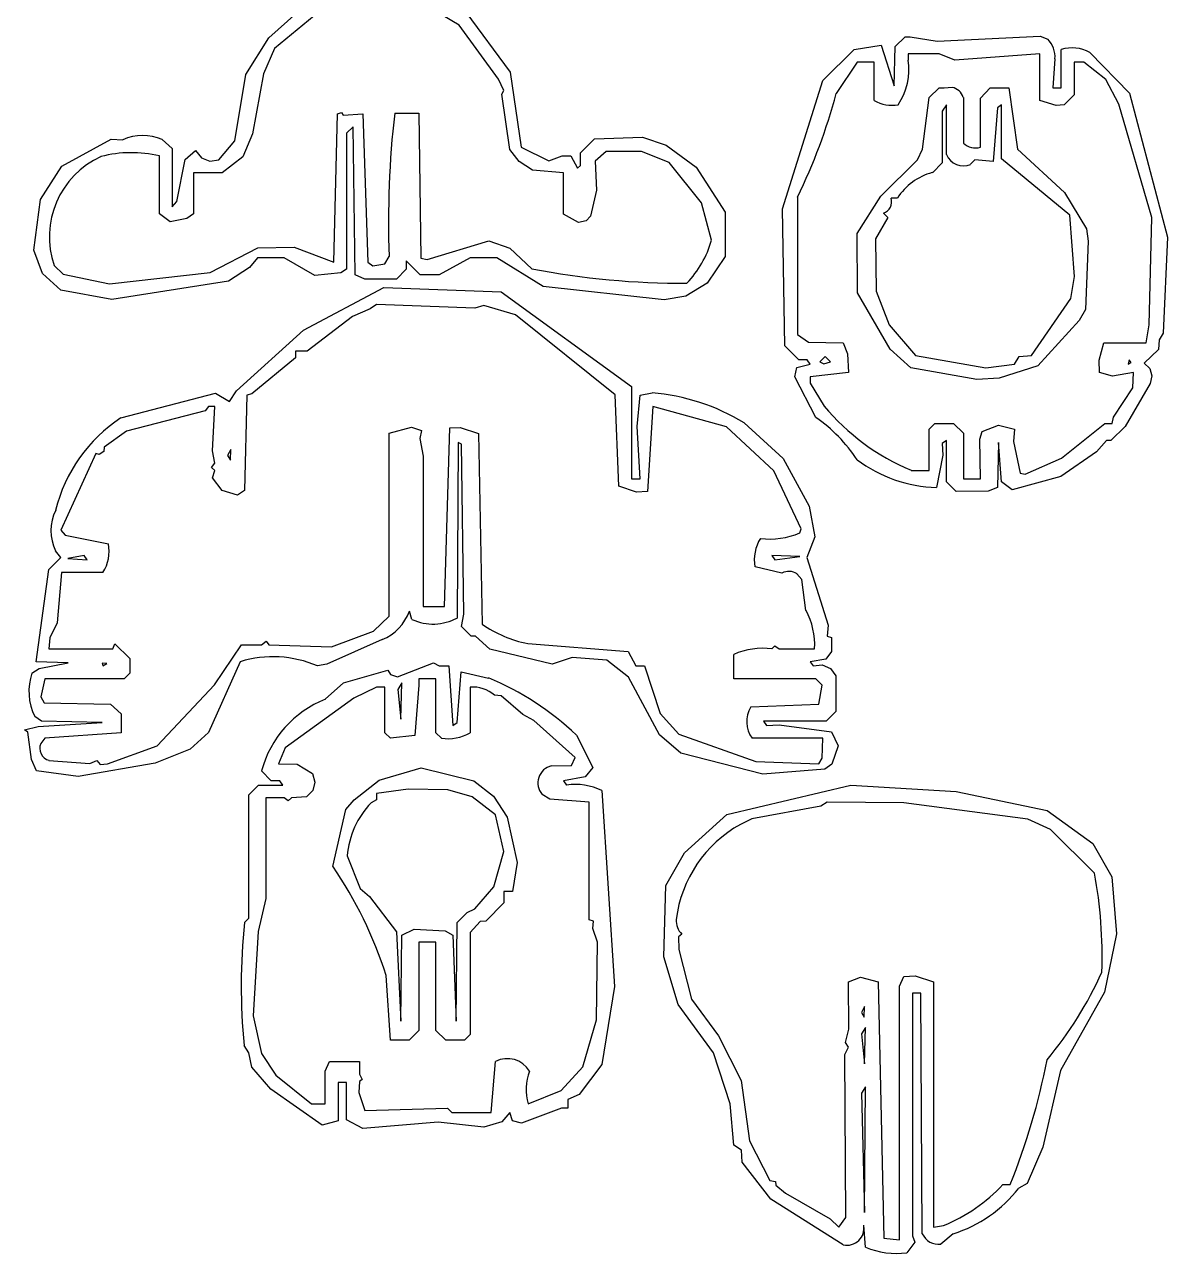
# Model space of a CAD drawing. Header units: millimetres. Extents: x 1.7 to 41.6, y 1.6 to 35.8.
# Drawn here: x 1.66 to 13.05, y 4.82 to 17.06 of the extents above; entities that cross this region are included whole.
import ezdxf

# ---------------------------------------------------------------- set-up
doc = ezdxf.new("R2010")
doc.units = ezdxf.units.MM
doc.linetypes.add('Continuous2', pattern=[0])
doc.layers.add('Unnamed Level 1', color=1, linetype='Continuous')

msp = doc.modelspace()

# ---------------------------------------------------------------- linework, layer by layer
at = {"layer": 'Unnamed Level 1', "color": 1, "linetype": 'Continuous2', "lineweight": -3}
for p, q in [((4.098, 16.931), (4.53, 17.323)), ((4.605, 17.198), (4.152, 16.826)), ((5.992, 17.058), (5.666, 17.25)), ((6.058, 17.189), (6.501, 16.59)), ((6.383, 16.52), (5.992, 17.058)), ((3.867, 16.567), (4.098, 16.931)), ((10.335, 16.846), (10.433, 16.943)), ((10.433, 16.943), (10.484, 16.943)), ((10.484, 16.943), (10.753, 16.9)), ((10.753, 16.9), (11.779, 16.95)), ((11.779, 16.95), (11.853, 16.917)), ((4.152, 16.826), (4.044, 16.573)), ((9.615, 16.507), (9.924, 16.816)), ((9.924, 16.816), (10.196, 16.859)), ((10.196, 16.859), (10.325, 16.454)), ((10.325, 16.454), (10.335, 16.846)), ((10.771, 16.774), (10.463, 16.774)), ((10.463, 16.774), (10.463, 16.71)), ((10.929, 16.709), (10.771, 16.774)), ((11.776, 16.774), (10.929, 16.709)), ((11.776, 16.308), (11.776, 16.774)), ((11.987, 16.435), (11.987, 16.816)), ((12.272, 16.787), (12.666, 16.381)), ((9.954, 16.689), (9.747, 16.377)), ((10.124, 16.689), (9.954, 16.689)), ((10.124, 16.308), (10.124, 16.689)), ((11.925, 16.723), (11.903, 16.435)), ((12.212, 16.689), (12.115, 16.689)), ((12.115, 16.689), (12.115, 16.363)), ((12.432, 16.516), (12.212, 16.689)), ((3.759, 15.905), (3.867, 16.567)), ((4.044, 16.573), (3.935, 15.974)), ((6.501, 16.59), (6.608, 15.842)), ((6.438, 16.408), (6.383, 16.52)), ((6.417, 16.371), (6.438, 16.408)), ((9.211, 15.23), (9.615, 16.507)), ((10.674, 16.338), (10.771, 16.435)), ((10.771, 16.435), (10.823, 16.435)), ((10.823, 16.435), (10.901, 16.439)), ((11.184, 16.33), (11.28, 16.435)), ((11.28, 16.435), (11.467, 16.435)), ((11.467, 16.435), (11.551, 15.823)), ((11.903, 16.435), (11.987, 16.435)), ((12.562, 16.272), (12.432, 16.516)), ((6.498, 15.818), (6.417, 16.371)), ((10.607, 15.823), (10.674, 16.338)), ((11.013, 16.338), (11.013, 15.884)), ((11.183, 15.842), (11.184, 16.33)), ((11.937, 16.257), (11.776, 16.308)), ((12.115, 16.363), (12.017, 16.266)), ((12.666, 16.381), (13.045, 14.945)), ((4.744, 14.698), (4.779, 16.175)), ((4.779, 16.175), (4.819, 16.188)), ((4.819, 16.188), (4.835, 16.162)), ((4.835, 16.162), (5.034, 16.175)), ((5.034, 16.175), (5.083, 14.698)), ((5.35, 16.181), (5.591, 16.181)), ((5.591, 16.181), (5.609, 14.738)), ((10.844, 16.266), (10.801, 16.202)), ((10.801, 16.202), (10.801, 15.685)), ((10.844, 15.77), (10.844, 16.266)), ((11.352, 16.236), (11.31, 15.7)), ((11.394, 16.266), (11.352, 16.236)), ((11.394, 15.727), (11.394, 16.266)), ((12.017, 16.266), (11.937, 16.257)), ((12.889, 15.141), (12.562, 16.272)), ((4.935, 16.045), (4.871, 15.982)), ((4.956, 14.571), (4.935, 16.045)), ((2.034, 15.652), (2.525, 15.922)), ((2.525, 15.922), (2.641, 15.916)), ((3.034, 15.92), (3.135, 15.83)), ((3.935, 15.974), (3.838, 15.747)), ((4.871, 15.982), (4.871, 14.626)), ((7.201, 15.787), (7.34, 15.927)), ((7.34, 15.927), (7.816, 15.942)), ((7.816, 15.942), (8.053, 15.864)), ((3.135, 15.83), (3.135, 15.249)), ((3.263, 15.72), (3.367, 15.808)), ((3.367, 15.808), (3.425, 15.736)), ((3.6, 15.715), (3.759, 15.905)), ((6.59, 15.699), (6.498, 15.818)), ((6.608, 15.842), (6.886, 15.705)), ((7.455, 15.799), (7.346, 15.703)), ((7.806, 15.8), (7.455, 15.799)), ((8.084, 15.689), (7.806, 15.8)), ((8.053, 15.864), (8.352, 15.642)), ((10.555, 15.716), (10.607, 15.823)), ((11.551, 15.823), (12.02, 15.391)), ((3.007, 15.177), (3.007, 15.757)), ((3.18, 15.302), (3.263, 15.72)), ((3.425, 15.736), (3.51, 15.702)), ((3.51, 15.702), (3.6, 15.715)), ((3.838, 15.747), (3.63, 15.588)), ((6.721, 15.613), (6.59, 15.699)), ((6.886, 15.705), (7.019, 15.757)), ((7.019, 15.757), (7.104, 15.757)), ((7.104, 15.757), (7.169, 15.635)), ((7.201, 15.66), (7.201, 15.787)), ((7.346, 15.703), (7.358, 15.413)), ((8.406, 15.288), (8.084, 15.689)), ((10.19, 15.353), (10.555, 15.716)), ((10.801, 15.685), (10.704, 15.588)), ((10.844, 15.77), (10.844, 15.77)), ((11.126, 15.717), (11.085, 15.672)), ((11.31, 15.7), (11.126, 15.717)), ((12.072, 15.164), (11.394, 15.727)), ((1.823, 15.323), (2.034, 15.652)), ((3.63, 15.588), (3.346, 15.588)), ((3.346, 15.588), (3.346, 15.177)), ((7.031, 15.588), (6.721, 15.613)), ((7.031, 15.176), (7.031, 15.588)), ((7.169, 15.635), (7.201, 15.66)), ((8.352, 15.642), (8.641, 15.194)), ((1.757, 14.817), (1.823, 15.323)), ((7.358, 15.413), (7.3, 15.154)), ((9.361, 15.346), (9.361, 13.978)), ((9.954, 14.982), (10.19, 15.353)), ((10.357, 15.334), (10.293, 15.334)), ((12.02, 15.391), (12.238, 15.03)), ((3.135, 15.249), (3.18, 15.302)), ((8.506, 14.915), (8.406, 15.288)), ((8.641, 15.194), (8.641, 14.753)), ((9.234, 13.864), (9.211, 15.23)), ((10.217, 15.185), (10.26, 15.143)), ((3.113, 15.099), (3.007, 15.177)), ((3.279, 15.131), (3.113, 15.099)), ((3.346, 15.177), (3.279, 15.131)), ((7.18, 15.092), (7.031, 15.176)), ((7.256, 15.109), (7.18, 15.092)), ((7.3, 15.154), (7.256, 15.109)), ((10.26, 15.143), (10.138, 14.928)), ((12.12, 14.555), (12.072, 15.164)), ((12.862, 14.074), (12.889, 15.141)), ((9.96, 14.39), (9.954, 14.982)), ((12.238, 15.03), (12.255, 14.906)), ((13.045, 14.945), (13.004, 13.991)), ((1.842, 14.584), (1.757, 14.817)), ((3.511, 14.594), (3.988, 14.839)), ((3.988, 14.839), (4.349, 14.846)), ((4.349, 14.846), (4.744, 14.698)), ((5.672, 14.722), (6.286, 14.908)), ((6.286, 14.908), (6.496, 14.837)), ((6.496, 14.837), (6.716, 14.63)), ((10.138, 14.928), (10.144, 14.409)), ((12.255, 14.906), (12.228, 14.224)), ((3.982, 14.741), (3.904, 14.644)), ((4.248, 14.741), (3.982, 14.741)), ((4.554, 14.563), (4.248, 14.741)), ((5.083, 14.698), (5.133, 14.661)), ((5.252, 14.679), (5.295, 14.753)), ((5.604, 14.571), (5.464, 14.711)), ((5.464, 14.711), (5.464, 14.626)), ((5.609, 14.738), (5.672, 14.722)), ((6.1, 14.741), (5.791, 14.571)), ((6.366, 14.741), (6.1, 14.741)), ((6.827, 14.456), (6.366, 14.741)), ((8.641, 14.753), (8.461, 14.488)), ((2.024, 14.417), (1.842, 14.584)), ((1.959, 14.663), (2.048, 14.578)), ((2.048, 14.578), (2.51, 14.482)), ((2.51, 14.482), (3.511, 14.594)), ((3.904, 14.644), (3.696, 14.509)), ((4.814, 14.592), (4.554, 14.563)), ((4.871, 14.626), (4.814, 14.592)), ((5.053, 14.529), (4.956, 14.571)), ((5.133, 14.661), (5.252, 14.679)), ((5.464, 14.626), (5.367, 14.529)), ((5.791, 14.571), (5.604, 14.571)), ((3.696, 14.509), (2.534, 14.326)), ((5.367, 14.529), (5.053, 14.529)), ((8.035, 14.322), (6.827, 14.456)), ((8.461, 14.488), (8.249, 14.357)), ((12.082, 14.335), (12.12, 14.555)), ((2.534, 14.326), (2.024, 14.417)), ((4.442, 14.018), (5.24, 14.444)), ((5.24, 14.444), (6.409, 14.402)), ((6.409, 14.402), (7.709, 13.458)), ((8.249, 14.357), (8.035, 14.322)), ((10.285, 13.829), (9.96, 14.39)), ((10.144, 14.409), (10.274, 14.074)), ((11.691, 13.766), (12.082, 14.335)), ((5.104, 14.232), (4.928, 14.156)), ((5.168, 14.275), (5.104, 14.232)), ((6.148, 14.238), (5.168, 14.275)), ((6.239, 14.265), (6.148, 14.238)), ((6.552, 14.174), (6.239, 14.265)), ((12.228, 14.224), (12.165, 14.116)), ((4.928, 14.156), (4.478, 13.809)), ((7.547, 13.374), (6.552, 14.174)), ((12.165, 14.116), (11.756, 13.665)), ((3.774, 13.414), (4.442, 14.018)), ((9.361, 13.978), (9.47, 13.9)), ((10.274, 14.074), (10.535, 13.766)), ((12.835, 13.894), (12.862, 14.074)), ((13.004, 13.991), (12.962, 13.923)), ((9.374, 13.724), (9.234, 13.864)), ((9.47, 13.9), (9.815, 13.894)), ((9.815, 13.894), (9.86, 13.785)), ((12.366, 13.722), (12.411, 13.893)), ((12.411, 13.893), (12.835, 13.894)), ((12.962, 13.923), (12.955, 13.828)), ((4.363, 13.745), (3.927, 13.385)), ((4.478, 13.809), (4.363, 13.809)), ((4.363, 13.809), (4.363, 13.745)), ((9.458, 13.724), (9.374, 13.724)), ((9.488, 13.682), (9.458, 13.724)), ((9.637, 13.758), (9.582, 13.703)), ((9.691, 13.703), (9.637, 13.758)), ((9.86, 13.785), (9.87, 13.597)), ((10.491, 13.645), (10.285, 13.829)), ((10.535, 13.766), (11.237, 13.644)), ((11.521, 13.682), (11.569, 13.758)), ((11.569, 13.758), (11.691, 13.766)), ((12.369, 13.597), (12.366, 13.722)), ((12.665, 13.725), (12.653, 13.682)), ((12.683, 13.696), (12.665, 13.725)), ((12.955, 13.828), (12.812, 13.691)), ((9.335, 13.556), (9.356, 13.648)), ((9.356, 13.648), (9.488, 13.682)), ((9.87, 13.597), (9.488, 13.555)), ((9.582, 13.703), (9.623, 13.685)), ((9.623, 13.685), (9.691, 13.703)), ((11.146, 13.528), (10.491, 13.645)), ((11.237, 13.644), (11.521, 13.682)), ((11.756, 13.665), (11.37, 13.541)), ((12.499, 13.562), (12.369, 13.597)), ((12.708, 13.597), (12.499, 13.562)), ((12.653, 13.682), (12.683, 13.696)), ((12.699, 13.444), (12.708, 13.597)), ((12.812, 13.691), (12.869, 13.637)), ((12.869, 13.637), (12.891, 13.563)), ((9.545, 13.149), (9.335, 13.556)), ((9.488, 13.555), (9.488, 13.492)), ((9.488, 13.492), (9.626, 13.263)), ((11.37, 13.541), (11.146, 13.528)), ((12.873, 13.487), (12.623, 13.059)), ((12.891, 13.563), (12.873, 13.487)), ((2.623, 13.146), (3.566, 13.391)), ((3.566, 13.391), (3.706, 13.309)), ((3.706, 13.309), (3.774, 13.414)), ((3.877, 13.372), (3.855, 12.423)), ((3.927, 13.385), (3.877, 13.372)), ((7.582, 12.466), (7.547, 13.374)), ((7.709, 13.458), (7.709, 12.538)), ((7.763, 13.061), (7.794, 13.373)), ((7.794, 13.373), (7.913, 13.396)), ((12.509, 13.154), (12.699, 13.444)), ((3.495, 13.258), (3.461, 13.216)), ((3.558, 13.258), (3.495, 13.258)), ((3.535, 12.818), (3.558, 13.258)), ((7.921, 13.258), (7.866, 12.411)), ((8.653, 13.057), (7.921, 13.258)), ((3.461, 13.216), (2.678, 13.013)), ((12.496, 13.089), (12.509, 13.154)), ((2.678, 13.013), (2.457, 12.855)), ((5.295, 12.992), (5.517, 13.052)), ((5.295, 11.17), (5.295, 12.992)), ((5.517, 13.052), (5.617, 13.021)), ((5.617, 13.021), (5.599, 12.94)), ((5.845, 11.267), (5.9, 13.046)), ((5.9, 13.046), (6.003, 13.051)), ((6.003, 13.051), (6.184, 12.991)), ((6.184, 12.991), (6.22, 11.092)), ((7.794, 12.538), (7.763, 13.061)), ((9.126, 12.619), (8.653, 13.057)), ((8.831, 13.096), (9.22, 12.742)), ((10.674, 13.034), (10.729, 13.089)), ((10.674, 12.623), (10.674, 13.034)), ((10.729, 13.089), (10.916, 13.089)), ((10.916, 13.089), (11.013, 12.992)), ((11.013, 12.992), (11.013, 12.538)), ((11.176, 12.933), (11.199, 13.009)), ((11.199, 13.009), (11.363, 13.072)), ((11.363, 13.072), (11.521, 13.034)), ((11.521, 13.034), (11.513, 12.909)), ((11.991, 12.744), (12.423, 13.089)), ((12.423, 13.089), (12.496, 13.089)), ((12.623, 13.059), (12.483, 12.919)), ((2.457, 12.855), (2.453, 12.812)), ((5.599, 12.94), (5.634, 12.763)), ((5.983, 12.9), (5.973, 11.152)), ((6.014, 12.883), (5.983, 12.9)), ((6.039, 11.191), (6.014, 12.883)), ((10.844, 12.919), (10.801, 12.889)), ((10.801, 12.889), (10.808, 12.773)), ((10.844, 12.508), (10.844, 12.919)), ((11.183, 12.538), (11.176, 12.933)), ((11.363, 12.9), (11.352, 12.453)), ((11.394, 12.508), (11.363, 12.9)), ((11.513, 12.909), (11.579, 12.595)), ((12.44, 12.921), (12.34, 12.808)), ((12.483, 12.919), (12.44, 12.921)), ((2.372, 12.792), (2.025, 12.027)), ((2.406, 12.782), (2.372, 12.792)), ((2.453, 12.812), (2.406, 12.782)), ((3.558, 12.695), (3.535, 12.818)), ((3.717, 12.83), (3.685, 12.771)), ((3.685, 12.771), (3.713, 12.726)), ((3.713, 12.726), (3.717, 12.83)), ((5.634, 12.763), (5.634, 11.267)), ((9.22, 12.742), (9.477, 12.266)), ((10.808, 12.773), (10.747, 12.453)), ((11.627, 12.584), (11.991, 12.744)), ((12.34, 12.808), (11.985, 12.563)), ((3.526, 12.653), (3.558, 12.695)), ((3.558, 12.623), (3.526, 12.653)), ((3.535, 12.548), (3.558, 12.623)), ((9.397, 12.04), (9.126, 12.619)), ((10.492, 12.623), (10.674, 12.623)), ((3.633, 12.422), (3.535, 12.548)), ((7.709, 12.538), (7.794, 12.538)), ((10.941, 12.411), (10.844, 12.508)), ((11.013, 12.538), (11.183, 12.538)), ((11.5, 12.43), (11.394, 12.508)), ((11.985, 12.563), (11.5, 12.43)), ((11.579, 12.595), (11.627, 12.584)), ((3.784, 12.376), (3.633, 12.422)), ((3.855, 12.423), (3.784, 12.376)), ((7.758, 12.407), (7.582, 12.466)), ((7.866, 12.411), (7.758, 12.407)), ((11.261, 12.417), (10.941, 12.411)), ((11.352, 12.453), (11.261, 12.417)), ((9.477, 12.266), (9.533, 11.961)), ((2.025, 12.027), (2.069, 11.977)), ((9.385, 11.999), (9.397, 12.04)), ((2.069, 11.977), (2.499, 11.89)), ((9.533, 11.961), (9.455, 11.754)), ((1.906, 11.636), (2.024, 11.754)), ((2.024, 11.754), (1.972, 11.821)), ((2.257, 11.776), (2.095, 11.744)), ((2.287, 11.733), (2.257, 11.776)), ((9.384, 11.765), (9.107, 11.776)), ((9.107, 11.776), (9.137, 11.733)), ((9.137, 11.733), (9.384, 11.765)), ((9.455, 11.754), (9.666, 11.081)), ((1.779, 10.717), (1.906, 11.636)), ((2.095, 11.744), (2.287, 11.733)), ((9.206, 11.6), (8.938, 11.661)), ((2.033, 11.606), (1.988, 11.104)), ((2.444, 11.606), (2.033, 11.606)), ((9.404, 11.536), (9.356, 11.592)), ((9.445, 11.228), (9.404, 11.536)), ((5.634, 11.267), (5.845, 11.267)), ((5.14, 11.021), (5.295, 11.17)), ((5.522, 11.137), (5.496, 11.221)), ((6.015, 11.068), (6.039, 11.191)), ((1.988, 11.104), (1.914, 10.956)), ((4.72, 10.865), (5.14, 11.021)), ((6.112, 10.971), (6.015, 11.068)), ((9.666, 11.081), (9.658, 10.971)), ((1.914, 10.956), (1.906, 10.844)), ((4.024, 10.886), (4.07, 10.921)), ((4.07, 10.921), (4.096, 10.886)), ((5.225, 10.937), (4.675, 10.691)), ((6.154, 10.971), (6.112, 10.971)), ((6.297, 10.84), (6.154, 10.971)), ((6.675, 10.898), (7.676, 10.82)), ((9.658, 10.971), (9.7, 10.958)), ((9.7, 10.958), (9.701, 10.817)), ((1.906, 10.844), (2.542, 10.844)), ((2.542, 10.844), (2.563, 10.895)), ((2.563, 10.895), (2.711, 10.747)), ((3.555, 10.485), (3.825, 10.886)), ((3.825, 10.886), (4.024, 10.886)), ((4.096, 10.886), (4.72, 10.865)), ((6.919, 10.691), (6.297, 10.84)), ((7.676, 10.82), (7.752, 10.674)), ((8.726, 10.547), (8.726, 10.789)), ((9.107, 10.844), (9.137, 10.876)), ((9.137, 10.876), (9.179, 10.844)), ((9.179, 10.844), (9.531, 10.844)), ((9.701, 10.817), (9.644, 10.741)), ((2.099, 10.705), (1.779, 10.717)), ((1.808, 10.65), (2.099, 10.705)), ((2.483, 10.698), (2.435, 10.703)), ((2.435, 10.703), (2.444, 10.674)), ((2.444, 10.674), (2.483, 10.698)), ((2.711, 10.747), (2.711, 10.602)), ((3.812, 10.717), (3.497, 10.012)), ((4.675, 10.691), (4.58, 10.675)), ((5.379, 10.566), (5.737, 10.706)), ((5.737, 10.706), (5.791, 10.674)), ((5.791, 10.674), (5.888, 10.674)), ((5.888, 10.674), (5.93, 10.081)), ((7.116, 10.759), (6.919, 10.691)), ((7.461, 10.733), (7.116, 10.759)), ((7.678, 10.563), (7.461, 10.733)), ((7.752, 10.674), (7.836, 10.674)), ((7.836, 10.674), (7.993, 10.202)), ((9.644, 10.741), (9.488, 10.717)), ((9.488, 10.717), (9.518, 10.674)), ((9.518, 10.674), (9.607, 10.684)), ((9.607, 10.684), (9.689, 10.649)), ((1.737, 10.604), (1.808, 10.65)), ((1.864, 10.547), (1.826, 10.368)), ((2.656, 10.547), (1.864, 10.547)), ((2.711, 10.602), (2.656, 10.547)), ((4.841, 10.505), (5.282, 10.632)), ((5.282, 10.632), (5.309, 10.59)), ((5.309, 10.59), (5.379, 10.566)), ((5.761, 10.547), (5.591, 10.547)), ((5.591, 10.547), (5.591, 10.484)), ((5.761, 10.009), (5.761, 10.547)), ((5.973, 10.111), (6.012, 10.617)), ((6.012, 10.617), (6.283, 10.554)), ((7.987, 9.988), (7.678, 10.563)), ((9.543, 10.547), (8.726, 10.547)), ((9.607, 10.484), (9.543, 10.547)), ((9.689, 10.649), (9.742, 10.576)), ((9.742, 10.576), (9.742, 10.221)), ((2.985, 9.879), (3.555, 10.485)), ((4.659, 10.342), (4.841, 10.505)), ((5.168, 10.463), (4.944, 10.353)), ((5.252, 10.463), (5.168, 10.463)), ((5.252, 10.009), (5.252, 10.463)), ((5.422, 10.505), (5.38, 10.441)), ((5.38, 10.441), (5.411, 10.143)), ((5.411, 10.143), (5.422, 10.505)), ((5.591, 10.484), (5.549, 9.982)), ((6.1, 10.463), (6.1, 10.009)), ((9.573, 10.293), (9.607, 10.484)), ((1.826, 10.368), (1.858, 10.308)), ((1.858, 10.308), (2.521, 10.293)), ((2.521, 10.293), (2.626, 10.196)), ((4.944, 10.353), (4.26, 9.86)), ((6.409, 10.378), (6.344, 10.383)), ((6.627, 10.19), (6.409, 10.378)), ((8.895, 10.266), (9.573, 10.293)), ((1.834, 10.123), (1.765, 10.17)), ((2.626, 10.196), (2.626, 10.009)), ((6.737, 10.131), (6.627, 10.19)), ((7.993, 10.202), (8.178, 9.996)), ((9.742, 10.221), (9.645, 10.124)), ((1.664, 10.039), (1.8, 10.072)), ((1.696, 10.016), (1.664, 10.039)), ((1.8, 10.072), (2.437, 10.112)), ((2.437, 10.112), (1.834, 10.123)), ((5.93, 10.081), (5.973, 10.111)), ((7.146, 9.761), (6.737, 10.131)), ((9.645, 10.124), (9.022, 10.124)), ((9.022, 10.124), (9.052, 10.081)), ((9.052, 10.081), (9.177, 10.088)), ((9.177, 10.088), (9.7, 10.018)), ((1.733, 9.743), (1.696, 10.016)), ((1.864, 9.954), (1.825, 9.902)), ((2.626, 10.009), (1.864, 9.954)), ((3.497, 10.012), (3.314, 9.844)), ((5.307, 9.954), (5.252, 10.009)), ((5.549, 9.982), (5.307, 9.954)), ((5.816, 9.954), (5.761, 10.009)), ((7.159, 9.984), (7.322, 9.664)), ((8.199, 9.807), (7.987, 9.988)), ((8.178, 9.996), (8.946, 9.721)), ((9.615, 9.954), (8.908, 9.954)), ((9.608, 9.756), (9.615, 9.954)), ((9.7, 10.018), (9.766, 9.88)), ((2.491, 9.698), (2.985, 9.879)), ((3.314, 9.844), (2.965, 9.706)), ((4.26, 9.86), (4.193, 9.7)), ((9.015, 9.597), (8.199, 9.807)), ((9.766, 9.88), (9.703, 9.697)), ((1.783, 9.629), (1.733, 9.743)), ((1.907, 9.734), (2.313, 9.701)), ((2.965, 9.706), (2.197, 9.572)), ((2.313, 9.701), (2.384, 9.731)), ((2.384, 9.731), (2.416, 9.694)), ((2.416, 9.694), (2.491, 9.698)), ((4.193, 9.7), (4.378, 9.695)), ((4.378, 9.695), (4.532, 9.603)), ((6.912, 9.679), (7.11, 9.681)), ((7.11, 9.681), (7.146, 9.761)), ((8.946, 9.721), (9.573, 9.7)), ((9.573, 9.7), (9.608, 9.756)), ((9.703, 9.697), (9.635, 9.645)), ((2.197, 9.572), (1.783, 9.629)), ((4.121, 9.531), (4.024, 9.628)), ((4.532, 9.603), (4.555, 9.518)), ((5.196, 9.536), (5.612, 9.658)), ((5.612, 9.658), (6.138, 9.53)), ((7.247, 9.571), (7.031, 9.531)), ((7.322, 9.664), (7.247, 9.571)), ((9.635, 9.645), (9.015, 9.597)), ((3.897, 9.391), (3.994, 9.488)), ((3.994, 9.488), (4.236, 9.488)), ((4.206, 9.531), (4.121, 9.531)), ((4.236, 9.488), (4.206, 9.531)), ((4.533, 9.433), (4.471, 9.371)), ((4.555, 9.518), (4.533, 9.433)), ((4.946, 9.342), (5.196, 9.536)), ((5.485, 9.446), (5.168, 9.404)), ((5.88, 9.439), (5.485, 9.446)), ((6.121, 9.372), (5.88, 9.439)), ((6.138, 9.53), (6.334, 9.376)), ((7.031, 9.531), (7.061, 9.488)), ((7.413, 9.433), (7.54, 7.48)), ((8.659, 9.195), (9.891, 9.488)), ((9.891, 9.488), (10.941, 9.425)), ((3.897, 8.163), (3.897, 9.391)), ((4.248, 9.361), (4.066, 9.361)), ((4.066, 9.361), (4.066, 8.357)), ((4.29, 9.329), (4.248, 9.361)), ((4.321, 9.361), (4.29, 9.329)), ((4.471, 9.371), (4.321, 9.361)), ((4.863, 9.245), (4.946, 9.342)), ((5.168, 9.34), (5.115, 9.311)), ((5.168, 9.404), (5.168, 9.34)), ((6.354, 9.192), (6.121, 9.372)), ((6.334, 9.376), (6.47, 9.168)), ((6.894, 9.347), (6.818, 9.394)), ((7.286, 9.319), (6.894, 9.347)), ((7.286, 8.145), (7.286, 9.319)), ((9.658, 9.319), (9.594, 9.276)), ((10.421, 9.311), (9.658, 9.319)), ((11.654, 9.148), (10.421, 9.311)), ((10.941, 9.425), (11.846, 9.235)), ((4.734, 8.678), (4.863, 9.245)), ((6.436, 8.826), (6.354, 9.192)), ((8.236, 8.811), (8.659, 9.195)), ((9.594, 9.276), (8.905, 9.151)), ((11.846, 9.235), (12.302, 8.906)), ((6.47, 9.168), (6.568, 8.716)), ((8.905, 9.151), (8.793, 9.096)), ((11.881, 9.046), (11.654, 9.148)), ((12.319, 8.611), (11.881, 9.046)), ((6.338, 8.475), (6.436, 8.826)), ((12.302, 8.906), (12.492, 8.572)), ((4.877, 8.784), (5.005, 8.458)), ((6.568, 8.716), (6.523, 8.429)), ((8.049, 8.487), (8.236, 8.811)), ((12.492, 8.572), (12.538, 8.006)), ((5.005, 8.458), (5.1, 8.377)), ((6.148, 8.255), (6.338, 8.475)), ((8.03, 7.777), (8.049, 8.487)), ((4.066, 8.357), (3.991, 8.028)), ((5.1, 8.377), (5.369, 8.027)), ((6.523, 8.429), (6.438, 8.429)), ((6.438, 8.429), (6.438, 8.315)), ((5.973, 8.12), (6.07, 8.218)), ((6.07, 8.218), (6.148, 8.255)), ((6.438, 8.315), (6.257, 8.133)), ((3.855, 8.12), (3.897, 8.163)), ((5.962, 7.135), (5.973, 8.12)), ((6.2, 8.127), (6.1, 8.018)), ((6.257, 8.133), (6.2, 8.127)), ((7.328, 8.133), (7.286, 8.145)), ((7.323, 8.058), (7.328, 8.133)), ((3.991, 8.028), (3.942, 7.189)), ((5.369, 8.027), (5.411, 7.136)), ((5.411, 7.136), (5.422, 7.993)), ((5.422, 7.993), (5.544, 8.053)), ((5.544, 8.053), (5.851, 8.037)), ((5.851, 8.037), (5.93, 7.993)), ((5.93, 7.993), (5.962, 7.135)), ((6.1, 8.018), (6.1, 7.002)), ((7.37, 7.921), (7.323, 8.058)), ((8.21, 8.003), (8.175, 7.976)), ((8.175, 7.976), (8.179, 7.851)), ((12.538, 8.006), (12.418, 7.425)), ((5.761, 7.921), (5.591, 7.921)), ((5.591, 7.921), (5.591, 7.044)), ((5.761, 7.044), (5.761, 7.921)), ((7.358, 7.149), (7.37, 7.921)), ((8.179, 7.851), (8.304, 7.355)), ((8.173, 7.3), (8.03, 7.777)), ((5.307, 6.947), (5.264, 7.592)), ((7.54, 7.48), (7.413, 6.705)), ((9.87, 7.527), (9.99, 7.574)), ((9.871, 7.056), (9.87, 7.527)), ((9.99, 7.574), (10.166, 7.527)), ((10.166, 7.527), (10.22, 4.974)), ((10.378, 7.485), (10.42, 7.582)), ((10.378, 4.956), (10.378, 7.485)), ((10.42, 7.582), (10.532, 7.587)), ((10.532, 7.587), (10.717, 7.527)), ((10.717, 7.527), (10.717, 5.083)), ((8.304, 7.355), (8.576, 6.99)), ((10.59, 7.413), (10.505, 7.413)), ((10.505, 7.413), (10.505, 4.998)), ((10.603, 5.017), (10.59, 7.413)), ((12.418, 7.425), (11.981, 6.643)), ((8.525, 6.821), (8.173, 7.3)), ((10.028, 7.281), (9.997, 7.222)), ((10.025, 7.177), (10.028, 7.281)), ((3.942, 7.189), (4.022, 6.815)), ((7.225, 6.68), (7.358, 7.149)), ((9.997, 7.222), (10.025, 7.177)), ((5.591, 7.044), (5.494, 6.947)), ((5.858, 6.947), (5.761, 7.044)), ((6.1, 7.002), (6.045, 6.947)), ((8.576, 6.99), (8.801, 6.546)), ((9.839, 6.922), (9.871, 7.056)), ((10.039, 7.074), (9.997, 7.01)), ((9.997, 7.01), (10.028, 6.712)), ((10.028, 6.712), (10.039, 7.074)), ((3.897, 6.82), (3.851, 6.892)), ((5.494, 6.947), (5.307, 6.947)), ((6.045, 6.947), (5.858, 6.947)), ((9.833, 6.805), (9.87, 6.877)), ((9.87, 6.877), (9.839, 6.922)), ((3.928, 6.678), (3.897, 6.82)), ((4.022, 6.815), (4.165, 6.597)), ((4.659, 6.638), (4.702, 6.735)), ((4.702, 6.735), (4.998, 6.735)), ((4.998, 6.735), (4.998, 6.608)), ((6.311, 6.227), (6.354, 6.735)), ((8.691, 6.312), (8.525, 6.821)), ((9.844, 5.178), (9.833, 6.805)), ((4.117, 6.458), (3.928, 6.678)), ((4.659, 6.311), (4.659, 6.638)), ((7.008, 6.444), (7.225, 6.68)), ((7.413, 6.705), (7.188, 6.404)), ((11.981, 6.643), (11.803, 5.879)), ((4.165, 6.597), (4.52, 6.311)), ((4.871, 6.523), (4.786, 6.523)), ((4.786, 6.523), (4.786, 6.142)), ((4.871, 6.154), (4.871, 6.523)), ((4.998, 6.536), (4.994, 6.424)), ((4.998, 6.608), (5.026, 6.554)), ((5.026, 6.554), (4.998, 6.536)), ((8.801, 6.546), (8.884, 5.945)), ((4.629, 6.1), (4.117, 6.458)), ((4.994, 6.424), (5.053, 6.245)), ((6.68, 6.311), (7.008, 6.444)), ((7.188, 6.404), (7.074, 6.354)), ((10.039, 6.481), (9.997, 6.417)), ((9.997, 6.417), (10.028, 5.229)), ((10.028, 5.229), (10.039, 6.481)), ((4.52, 6.311), (4.659, 6.311)), ((5.053, 6.245), (5.875, 6.269)), ((5.875, 6.269), (5.918, 6.227)), ((7.011, 6.269), (6.613, 6.118)), ((7.074, 6.269), (7.011, 6.269)), ((7.074, 6.354), (7.074, 6.269)), ((8.726, 5.9), (8.691, 6.312)), ((4.786, 6.142), (4.629, 6.1)), ((5.032, 6.065), (4.871, 6.154)), ((5.783, 6.13), (5.032, 6.065)), ((6.239, 6.079), (5.783, 6.13)), ((5.918, 6.227), (6.311, 6.227)), ((6.417, 6.132), (6.239, 6.079)), ((6.497, 6.227), (6.417, 6.132)), ((6.523, 6.142), (6.497, 6.227)), ((6.613, 6.118), (6.523, 6.142)), ((8.803, 5.849), (8.726, 5.9)), ((8.884, 5.945), (9.086, 5.549)), ((11.803, 5.879), (11.647, 5.519)), ((8.811, 5.731), (8.803, 5.849)), ((9.097, 5.362), (8.811, 5.731)), ((9.086, 5.549), (9.141, 5.537)), ((9.141, 5.537), (9.147, 5.503)), ((11.647, 5.519), (11.566, 5.472)), ((9.147, 5.503), (9.242, 5.421)), ((9.242, 5.421), (9.688, 5.168)), ((11.407, 5.507), (11.479, 5.507)), ((9.817, 4.907), (9.097, 5.362)), ((9.688, 5.168), (9.772, 5.083)), ((9.772, 5.083), (9.844, 5.178)), ((10.039, 4.884), (10.021, 5.104)), ((10.717, 5.083), (10.815, 5.099)), ((10.22, 4.974), (10.378, 4.956)), ((10.528, 4.935), (10.45, 4.829)), ((10.505, 4.998), (10.528, 4.935)), ((10.912, 5.018), (10.789, 4.914))]:
    msp.add_line(p, q, dxfattribs=at)
for centre, radius, start, end in [((11.681, 16.743), 0.245, 355.3495, 45.3747), ((12.095, 16.463), 0.369, 61.362, 107.0181), ((9.833, 16.616), 0.637, 326.6328, 8.4736), ((10.869, 16.291), 0.151, 18.0418, 77.8702), ((4.091, 17.907), 5.86, 334.0841, 344.8646), ((10.303, 16.621), 0.361, 240.3009, 279.9268), ((14.697, 15.106), 9.409, 173.439, 182.1496), ((2.842, 15.469), 0.49, 66.9303, 114.2362), ((11.134, 16.008), 0.173, 225.7478, 286.4973), ((2.786, 14.951), 0.875, 114.3205, 199.2314), ((2.732, 14.567), 1.221, 77.0024, 104.5728), ((11.014, 15.842), 0.185, 203.0361, 292.6603), ((10.848, 15.027), 0.58, 104.4257, 147.9817), ((10.18, 15.298), 0.119, 288.2448, 17.7063), ((7.473, 15.224), 1.078, 316.8709, 343.3514), ((8.232, 22.597), 8.11, 259.2227, 270.1943), ((7.735, 11.296), 2.107, 58.6546, 85.1509), ((11.386, 14.739), 2.297, 219.9809, 247.0881), ((3.47, 11.858), 1.541, 123.337, 166.2376), ((8.668, 11.886), 1.538, 33.2542, 55.2255), ((10.781, 13.829), 1.376, 233.0494, 268.5701), ((2.393, 12.022), 0.466, 154.1754, 205.541), ((9.09, 12.687), 0.748, 262.4559, 293.1917), ((2.117, 11.817), 0.389, 327.2049, 10.8743), ((9.334, 11.733), 0.403, 148.1953, 190.2733), ((9.275, 11.474), 0.143, 55.2969, 118.598), ((5.046, 11.379), 0.477, 292.0671, 340.6166), ((5.732, 11.605), 0.513, 245.8299, 297.98), ((8.807, 10.883), 0.726, 356.8884, 28.3587), ((6.913, 12.087), 1.213, 235.1409, 258.6748), ((9.016, 10.128), 0.722, 82.7529, 113.6758), ((4.139, 9.654), 1.112, 66.6461, 107.0933), ((2.278, 10.421), 0.571, 161.3243, 206.0584), ((5.229, 7.977), 2.785, 46.1318, 67.7652), ((6.127, 10.133), 0.331, 49.0594, 94.6352), ((5.047, 9.358), 1.058, 111.503, 165.2001), ((9.148, 10.12), 0.292, 150.0298, 214.7419), ((5.883, 10.37), 0.421, 260.8599, 301.0609), ((1.939, 9.854), 0.124, 157.0596, 254.9739), ((6.952, 9.508), 0.176, 103.1815, 220.3109), ((7.148, 8.888), 0.606, 64.0237, 98.215), ((5.736, 8.713), 0.862, 136.0989, 175.2923), ((9.404, 7.994), 1.26, 119.0185, 172.9054), ((1.235, 6.298), 4.232, 17.8048, 34.2227), ((7.874, 7.786), 4.521, 357.9572, 10.5113), ((9.716, 7.487), 5.895, 173.8351, 185.7917), ((8.331, 8.133), 0.178, 174.5899, 227.1188), ((8.936, 9.177), 3.789, 320.1898, 335.823), ((6.471, 6.505), 0.258, 31.0184, 117.0368), ((5.229, 8.027), 6.739, 338.0411, 349.085), ((7.192, 6.454), 0.532, 159.8045, 195.6423), ((10.177, 6.659), 1.685, 292.2582, 316.8901), ((10.513, 6.29), 1.333, 287.3981, 322.1378), ((9.852, 5.074), 0.171, 258.069, 9.9307), ((10.764, 5.088), 0.175, 203.7138, 278.334), ((10.344, 5.601), 0.779, 246.9414, 277.8146)]:
    msp.add_arc(centre, radius, start, end, dxfattribs=at)

doc.saveas('drawing.dxf')
